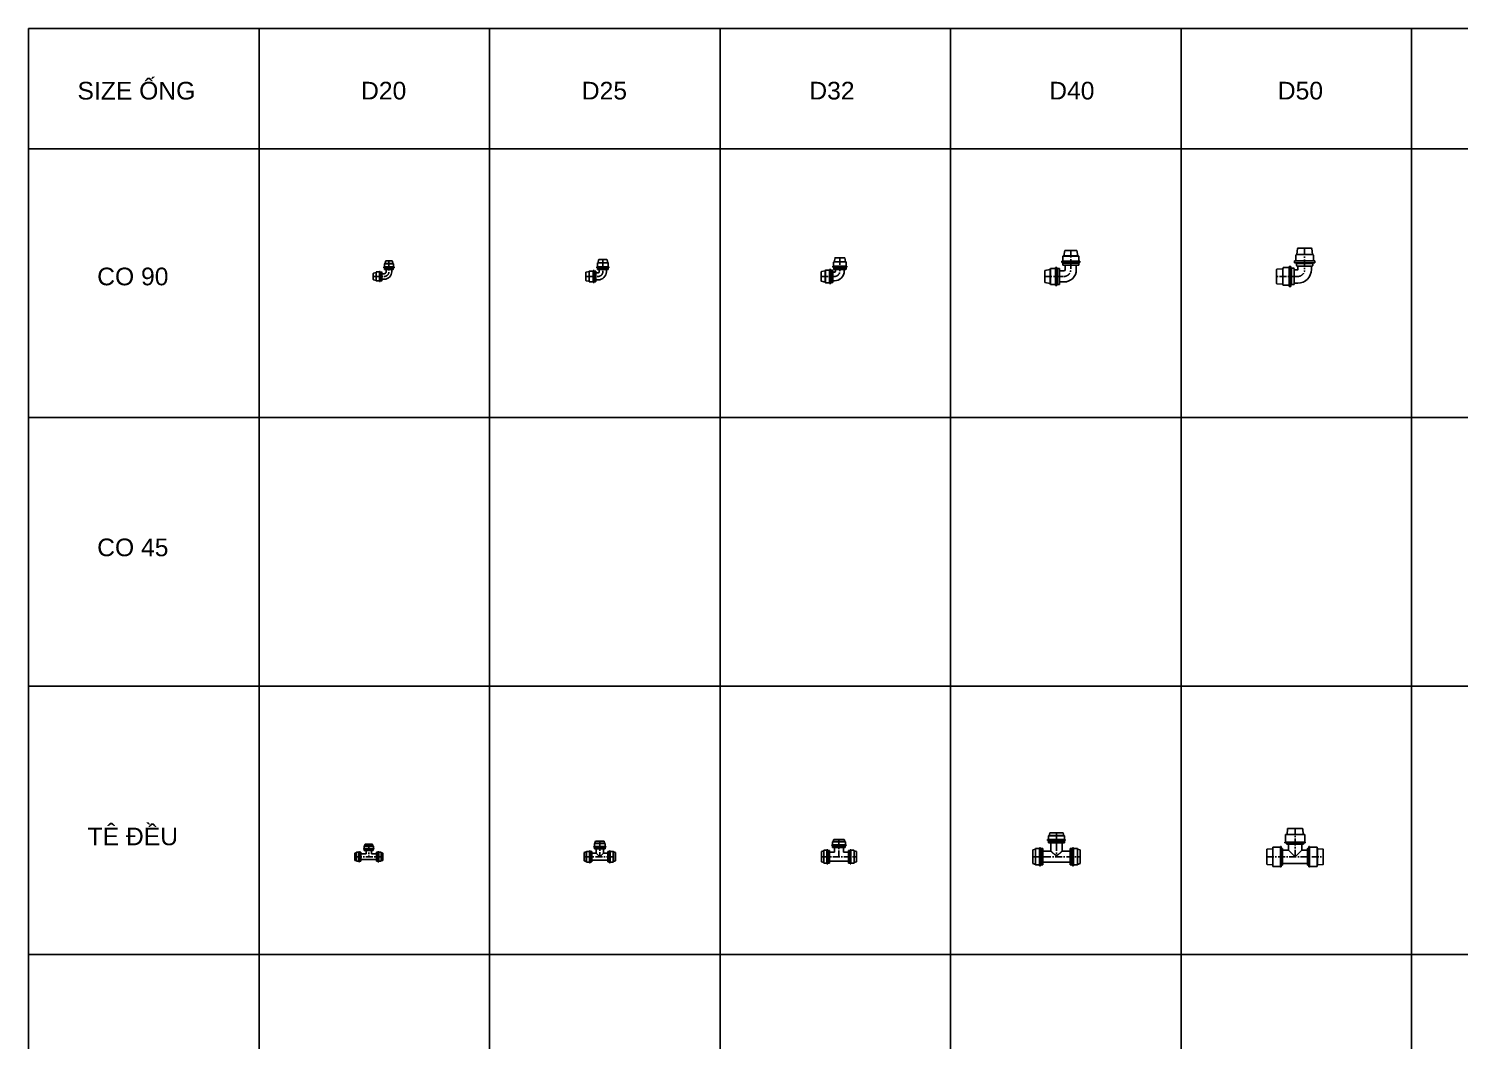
# Model space of a CAD drawing. Header units: millimetres. Extents: x 1218 to 72853, y -34712 to 16286.
# Drawn here: x 20687 to 27168, y -10059 to -5475 of the extents above; entities that cross this region are included whole.
import ezdxf
from ezdxf.enums import TextEntityAlignment as Align

# ---------------------------------------------------------------- set-up
doc = ezdxf.new("R2010")
doc.units = ezdxf.units.MM
doc.linetypes.add('CENTER', pattern=[50.8, 31.75, -6.35, 6.35, -6.35])
doc.styles.get("Standard").update_dxf_attribs({"font": 'arial.ttf'})

# ---------------------------------------------------------------- blocks, each defined once
blk = doc.blocks.new('CO90-D20 HDPE')
at = {"linetype": 'Continuous'}
for p, q in [((-15.3, 69.9), (-17.9, 58.3)), ((14, 70.9), (-14, 70.9)), ((15.3, 69.9), (17.9, 58.3)), ((-70.9, 14), (-70.9, -14)), ((-69.9, 15.3), (-58.3, 17.9)), ((-58.3, 17.9), (-57.8, 19.7)), ((-43.1, 20.2), (-57.2, 20.2)), ((-43.1, 23), (-43.1, -23)), ((-39.2, 23), (-43.1, 23)), ((-39.2, 23), (-39.2, -23)), ((-37.5, 18.2), (-39.2, 18.2)), ((-37.5, 19.8), (-37.5, -19.8)), ((-32.9, 19.8), (-37.5, 19.8)), ((-31.6, 18.6), (-31.6, -18.6)), ((-31.6, 12.5), (-21.5, 12.5)), ((23, 43.1), (-23, 43.1)), ((-23, 39.2), (-23, 43.1)), ((23, 39.2), (-23, 39.2)), ((-20.2, 43.1), (-20.2, 57.2)), ((19.8, 37.5), (-19.8, 37.5)), ((-19.8, 32.9), (-19.8, 37.5)), ((-17.9, 58.3), (-19.7, 57.8)), ((18.6, 31.6), (-18.6, 31.6)), ((-18.2, 37.5), (-18.2, 39.2)), ((-12.5, 31.6), (-12.5, 21.5)), ((12.5, 31.6), (12.5, 21.5)), ((17.9, 58.3), (19.7, 57.8)), ((18.2, 37.5), (18.2, 39.2)), ((19.8, 32.9), (19.8, 37.5)), ((20.2, 43.1), (20.2, 57.2)), ((23, 39.2), (23, 43.1)), ((-69.9, -15.3), (-58.3, -17.9)), ((-58.3, -17.9), (-57.8, -19.7)), ((-43.1, -20.2), (-57.2, -20.2)), ((-39.2, -23), (-43.1, -23)), ((-37.5, -18.2), (-39.2, -18.2)), ((-32.9, -19.8), (-37.5, -19.8)), ((-31.6, -12.5), (-21.5, -12.5))]:
    blk.add_line(p, q, dxfattribs=at)
at = {"color": 8, "linetype": 'CENTER'}
for p, q in [((0, 70.9), (0, 21.5)), ((-70.9, 0), (-21.5, 0))]:
    blk.add_line(p, q, dxfattribs=at)
at = {"color": 8, "linetype": 'Continuous'}
for p, q in [((-58.3, 17.9), (-58.3, -17.9)), ((-57.8, 19.7), (-57.8, -19.7)), ((19.7, 57.8), (-19.7, 57.8)), ((17.9, 58.3), (-17.9, 58.3))]:
    blk.add_line(p, q, dxfattribs=at)
at = {"linetype": 'Continuous'}
for centre, radius, start, end in [((-14, 69.7), 1.25, 90, 169.00963), ((14, 69.7), 1.25, 10.99037, 90), ((-69.7, 14), 1.25, 100.99037, 180), ((-57.2, 19.6), 0.567, 85.28946, 170.95699), ((-32.9, 18.6), 1.25, 0, 90), ((-21.5, 21.5), 9.02, 270, 0), ((-21.5, 21.5), 34, 270, 0), ((-19.6, 57.2), 0.567, 99.04301, 184.71054), ((-18.6, 32.9), 1.25, 180, 270), ((18.6, 32.9), 1.25, 270, 0), ((19.6, 57.2), 0.567, 355.28946, 80.95699), ((-69.7, -14), 1.25, 180, 259.00963), ((-57.2, -19.6), 0.567, 189.04301, 274.71054), ((-32.9, -18.6), 1.25, 270, 0)]:
    blk.add_arc(centre, radius, start, end, dxfattribs=at)
at = {"color": 8, "linetype": 'CENTER'}
blk.add_arc((-21.5, 21.5), 21.5, 270, 0, dxfattribs=at)
at = {"linetype": 'Continuous', "flags": 1}
for p in [(-43.1, 0), (0, 43.1)]:
    blk.add_attdef('AMC', p, '', height=0.5, dxfattribs=at)
blk = doc.blocks.new('CO90-D25 HDPE')
at = {"linetype": 'Continuous'}
for p, q in [((-19.3, 75.9), (-21.9, 62.3)), ((-18, 76.9), (18, 76.9)), ((19.3, 75.9), (21.9, 62.3)), ((-76.9, -18), (-76.9, 18)), ((-75.9, 19.3), (-62.3, 21.9)), ((-62.3, 21.9), (-61.8, 23.7)), ((-43.1, 24.2), (-61.2, 24.2)), ((-43.1, -27), (-43.1, 27)), ((-39.2, 27), (-43.1, 27)), ((-39.2, -27), (-39.2, 27)), ((-37.5, 22.2), (-39.2, 22.2)), ((-37.5, -23.8), (-37.5, 23.8)), ((-32.9, 23.8), (-37.5, 23.8)), ((-31.6, -22.6), (-31.6, 22.6)), ((-31.6, 16), (-21.5, 16)), ((-27, 43.1), (27, 43.1)), ((-27, 39.2), (-27, 43.1)), ((-27, 39.2), (27, 39.2)), ((-24.2, 43.1), (-24.2, 61.2)), ((-23.8, 37.5), (23.8, 37.5)), ((-23.8, 32.9), (-23.8, 37.5)), ((-21.9, 62.3), (-23.7, 61.8)), ((-22.6, 31.6), (22.6, 31.6)), ((-22.2, 37.5), (-22.2, 39.2)), ((-16, 31.6), (-16, 21.5)), ((16, 31.6), (16, 21.5)), ((21.9, 62.3), (23.7, 61.8)), ((22.2, 37.5), (22.2, 39.2)), ((23.8, 32.9), (23.8, 37.5)), ((24.2, 43.1), (24.2, 61.2)), ((27, 39.2), (27, 43.1)), ((-75.9, -19.3), (-62.3, -21.9)), ((-62.3, -21.9), (-61.8, -23.7)), ((-43.1, -24.2), (-61.2, -24.2)), ((-39.2, -27), (-43.1, -27)), ((-37.5, -22.2), (-39.2, -22.2)), ((-32.9, -23.8), (-37.5, -23.8)), ((-31.6, -16), (-21.5, -16))]:
    blk.add_line(p, q, dxfattribs=at)
at = {"color": 8, "linetype": 'CENTER'}
for p, q in [((0, 76.9), (0, 21.5)), ((-76.9, 0), (-21.5, 0))]:
    blk.add_line(p, q, dxfattribs=at)
at = {"color": 8, "linetype": 'Continuous'}
for p, q in [((-62.3, -21.9), (-62.3, 21.9)), ((-61.8, -23.7), (-61.8, 23.7)), ((-23.7, 61.8), (23.7, 61.8)), ((-21.9, 62.3), (21.9, 62.3))]:
    blk.add_line(p, q, dxfattribs=at)
at = {"linetype": 'Continuous'}
for centre, radius, start, end in [((-18, 75.7), 1.25, 90, 169.00963), ((18, 75.7), 1.25, 10.99037, 90), ((-75.7, 18), 1.25, 100.99037, 180), ((-61.2, 23.6), 0.567, 85.28946, 170.95699), ((-32.9, 22.6), 1.25, 0, 90), ((-23.6, 61.2), 0.567, 99.04301, 184.71054), ((-22.6, 32.9), 1.25, 180, 270), ((-21.5, 21.5), 37.5, 270, 0), ((-21.5, 21.5), 5.53, 270, 0), ((22.6, 32.9), 1.25, 270, 0), ((23.6, 61.2), 0.567, 355.28946, 80.95699), ((-75.7, -18), 1.25, 180, 259.00963), ((-61.2, -23.6), 0.567, 189.04301, 274.71054), ((-32.9, -22.6), 1.25, 270, 0)]:
    blk.add_arc(centre, radius, start, end, dxfattribs=at)
at = {"color": 8, "linetype": 'CENTER'}
blk.add_arc((-21.5, 21.5), 21.5, 270, 0, dxfattribs=at)
at = {"linetype": 'Continuous', "flags": 1}
for p in [(-43.1, 0), (0, 43.1)]:
    blk.add_attdef('AMC', p, '', height=0.5, dxfattribs=at)
blk = doc.blocks.new('CO90-D32 HDPE')
at = {"linetype": 'Continuous', "extrusion": (1.24652e-16, 3.73957e-16, -1)}
for p, q in [((-25.5, 66.2), (-27.8, 65.5)), ((-22.1, 83.6), (-25.5, 66.2)), ((-20.5, 84.9), (20.5, 84.9)), ((22.1, 83.6), (25.5, 66.2)), ((25.5, 66.2), (27.8, 65.5)), ((-84.9, -20.5), (-84.9, 20.5)), ((-83.6, 22.1), (-66.2, 25.5)), ((-66.2, 25.5), (-65.5, 27.8)), ((-46.6, 28.4), (-64.7, 28.4)), ((-41.6, 32), (-46.6, 32)), ((-39.4, 25.9), (-41.6, 25.9)), ((-33.6, 27.9), (-39.4, 27.9)), ((-32, 41.6), (-32, 46.6)), ((-32, -26.3), (-32, 26.3)), ((-28.4, 46.6), (-28.4, 64.7)), ((-27.9, 33.6), (-27.9, 39.4)), ((-26.3, 32), (26.3, 32)), ((-25.9, 39.4), (-25.9, 41.6)), ((25.9, 39.4), (25.9, 41.6)), ((27.9, 33.6), (27.9, 39.4)), ((28.4, 46.6), (28.4, 64.7)), ((32, 41.6), (32, 46.6)), ((-83.6, -22.1), (-66.2, -25.5)), ((-66.2, -25.5), (-65.5, -27.8)), ((-46.6, -28.4), (-64.7, -28.4)), ((-41.6, -32), (-46.6, -32)), ((-39.4, -25.9), (-41.6, -25.9)), ((-33.6, -27.9), (-39.4, -27.9))]:
    blk.add_line(p, q, dxfattribs=at)
at = {"color": 8, "linetype": 'Continuous', "extrusion": (1.24652e-16, 3.73957e-16, -1)}
for p, q in [((-27.8, 65.5), (27.8, 65.5)), ((-25.5, 66.2), (25.5, 66.2)), ((-66.2, -25.5), (-66.2, 25.5)), ((-65.5, -27.8), (-65.5, 27.8)), ((-46.6, -32), (-46.6, 32)), ((-41.6, -32), (-41.6, 32)), ((-39.4, -27.9), (-39.4, 27.9)), ((-32, 46.6), (32, 46.6)), ((-32, 41.6), (32, 41.6)), ((-27.9, 39.4), (27.9, 39.4))]:
    blk.add_line(p, q, dxfattribs=at)
at = {"color": 8, "linetype": 'CENTER'}
for p, q in [((0, 84.9), (0, 24.7)), ((-84.9, 0), (-24.7, 0))]:
    blk.add_line(p, q, dxfattribs=at)
at = {"linetype": 'Continuous'}
for p, q in [((-32, 20), (-24.7, 20)), ((-20, 32), (-20, 24.7)), ((20, 32), (20, 24.7)), ((-32, -20), (-24.7, -20))]:
    blk.add_line(p, q, dxfattribs=at)
for centre, radius, start, end in [((-27.7, 64.8), 0.726, 99.04301, 184.71054), ((-20.5, 83.3), 1.6, 90, 169.00963), ((20.5, 83.3), 1.6, 10.99037, 90), ((27.7, 64.8), 0.726, 355.28946, 80.95699), ((-83.3, 20.5), 1.6, 100.99037, 180), ((-64.8, 27.7), 0.726, 85.28946, 170.95699), ((-33.6, 26.3), 1.6, 0, 90), ((-26.3, 33.6), 1.6, 180, 270), ((-24.7, 24.7), 4.71, 270, 0), ((-24.7, 24.7), 44.7, 270, 0), ((26.3, 33.6), 1.6, 270, 0), ((-83.3, -20.5), 1.6, 180, 259.00963), ((-64.8, -27.7), 0.726, 189.04301, 274.71054), ((-33.6, -26.3), 1.6, 270, 0)]:
    blk.add_arc(centre, radius, start, end, dxfattribs=at)
at = {"color": 8, "linetype": 'CENTER'}
blk.add_arc((-24.7, 24.7), 24.7, 270, 0, dxfattribs=at)
at = {"linetype": 'Continuous', "flags": 1}
for p in [(0, 66.2), (-66.2, 0)]:
    blk.add_attdef('AMC', p, '', height=0.5, dxfattribs=at)
blk = doc.blocks.new('CO90-D40 HDPE')
at = {"color": 8, "linetype": 'Continuous'}
for p, q in [((41, 69.1), (-41, 69.1)), ((36.5, 92.4), (-36.5, 92.4)), ((31.8, 93.5), (-31.8, 93.5)), ((-93.5, 31.8), (-93.5, -31.8)), ((-92.4, 36.5), (-92.4, -36.5)), ((-69.1, 41), (-69.1, -41)), ((-62.7, 41), (-62.7, -41)), ((-60, 35.9), (-60, -35.9)), ((41, 62.7), (-41, 62.7)), ((35.9, 60), (-35.9, 60))]:
    blk.add_line(p, q, dxfattribs=at)
at = {"linetype": 'Continuous'}
for p, q in [((-41, 62.7), (-41, 69.1)), ((-31.8, 93.5), (-36.5, 92.4)), ((-36.5, 69.1), (-36.5, 92.4)), ((-27.3, 116.9), (-31.8, 93.5)), ((27.3, 116.9), (-27.3, 116.9)), ((27.3, 116.9), (31.8, 93.5)), ((31.8, 93.5), (36.5, 92.4)), ((36.5, 69.1), (36.5, 92.4)), ((41, 62.7), (41, 69.1)), ((-116.9, 27.3), (-93.5, 31.8)), ((-116.9, 27.3), (-116.9, -27.3)), ((-93.5, 31.8), (-92.4, 36.5)), ((-69.1, 36.5), (-92.4, 36.5)), ((-62.7, 41), (-69.1, 41)), ((-60, 32.4), (-62.7, 32.4)), ((-50.7, 35.9), (-60, 35.9)), ((-50.7, 35.9), (-50.7, -35.9)), ((-50.7, 25), (-30.9, 25)), ((-35.9, 50.7), (-35.9, 60)), ((35.9, 50.7), (-35.9, 50.7)), ((-32.4, 60), (-32.4, 62.7)), ((-25, 50.7), (-25, 30.9)), ((25, 50.7), (25, 30.9)), ((32.4, 60), (32.4, 62.7)), ((35.9, 50.7), (35.9, 60)), ((-116.9, -27.3), (-93.5, -31.8)), ((-93.5, -31.8), (-92.4, -36.5)), ((-69.1, -36.5), (-92.4, -36.5)), ((-62.7, -41), (-69.1, -41)), ((-60, -32.4), (-62.7, -32.4)), ((-50.7, -35.9), (-60, -35.9)), ((-50.7, -25), (-30.9, -25))]:
    blk.add_line(p, q, dxfattribs=at)
at = {"color": 8, "linetype": 'CENTER'}
for p, q in [((0, 116.9), (0, 30.9)), ((-116.9, 0), (-30.9, 0))]:
    blk.add_line(p, q, dxfattribs=at)
blk.add_arc((-30.9, 30.9), 30.9, 270, 0, dxfattribs=at)
at = {"linetype": 'Continuous'}
for radius in [55.9, 5.89]:
    blk.add_arc((-30.9, 30.9), radius, 270, 0, dxfattribs=at)
at = {"linetype": 'Continuous', "flags": 1}
for p in [(0, 69.1), (-69.1, 0)]:
    blk.add_attdef('AMC', p, '', height=0.5, dxfattribs=at)
blk = doc.blocks.new('CO90-D50 HDPE')
at = {"linetype": 'Continuous'}
for p, q in [((-45.7, 70.3), (45.7, 70.3)), ((-45.7, 62.4), (-45.7, 70.3)), ((-40.1, 70.3), (-40.1, 96.3)), ((-35.1, 98.7), (-39.2, 97.6)), ((-32.8, 125.9), (-35.1, 98.7)), ((-35.1, 98.7), (35.1, 98.7)), ((-29.7, 128.1), (29.7, 128.1)), ((32.8, 125.9), (35.1, 98.7)), ((35.1, 98.7), (39.2, 97.6)), ((40.1, 70.3), (40.1, 96.3)), ((45.7, 62.4), (45.7, 70.3)), ((-128.1, -29.7), (-128.1, 29.7)), ((-125.9, 32.8), (-98.7, 35.1)), ((-98.7, 35.1), (-97.6, 39.2)), ((-98.7, -35.1), (-98.7, 35.1)), ((-70.3, 40.1), (-96.3, 40.1)), ((-70.3, -45.7), (-70.3, 45.7)), ((-62.4, 45.7), (-70.3, 45.7)), ((-62.4, -45.7), (-62.4, 45.7)), ((-58.9, 33.7), (-62.4, 33.7)), ((-58.9, -36.9), (-58.9, 36.9)), ((-49.8, 36.9), (-58.9, 36.9)), ((-47.3, -34.4), (-47.3, 34.4)), ((-31.3, 30.3), (-47.3, 30.3)), ((-45.7, 62.4), (45.7, 62.4)), ((-36.9, 58.9), (36.9, 58.9)), ((-36.9, 49.8), (-36.9, 58.9)), ((-34.4, 47.3), (34.4, 47.3)), ((-33.7, 58.9), (-33.7, 62.4)), ((-30.3, 31.3), (-30.3, 47.3)), ((30.3, 31.3), (30.3, 47.3)), ((33.7, 58.9), (33.7, 62.4)), ((36.9, 49.8), (36.9, 58.9)), ((-125.9, -32.8), (-98.7, -35.1)), ((-98.7, -35.1), (-97.6, -39.2)), ((-70.3, -40.1), (-96.3, -40.1)), ((-62.4, -45.7), (-70.3, -45.7)), ((-58.9, -33.7), (-62.4, -33.7)), ((-49.8, -36.9), (-58.9, -36.9)), ((-31.3, -30.3), (-47.3, -30.3))]:
    blk.add_line(p, q, dxfattribs=at)
at = {"color": 8, "linetype": 'CENTER'}
for points in [[(0, 128.1), (0, 31.3)], [(-31.3, 0), (-128.1, 0)]]:
    blk.add_lwpolyline(points, dxfattribs=at)
at = {"linetype": 'Continuous'}
for centre, radius, start, end in [((-38.9, 96.3), 1.25, 103.75356, 180), ((-29.7, 124.8), 3.27, 90, 161.38554), ((29.7, 124.8), 3.27, 18.61446, 90), ((38.9, 96.3), 1.25, 0, 76.24644), ((-124.8, 29.7), 3.27, 108.61446, 180), ((-96.3, 38.9), 1.25, 90, 166.24644), ((-49.8, 34.4), 2.5, 0, 90), ((-34.4, 49.8), 2.5, 180, 270), ((-31.3, 31.3), 0.999, 270, 0), ((-31.3, 31.3), 61.6, 270, 0), ((34.4, 49.8), 2.5, 270, 0), ((-124.8, -29.7), 3.27, 180, 251.38554), ((-96.3, -38.9), 1.25, 193.75356, 270), ((-49.8, -34.4), 2.5, 270, 0)]:
    blk.add_arc(centre, radius, start, end, dxfattribs=at)
at = {"color": 8, "linetype": 'CENTER'}
blk.add_arc((-31.3, 31.3), 31.3, 270, 0, dxfattribs=at)
at = {"linetype": 'Continuous', "flags": 1}
for p in [(0, 70.3), (-70.3, 0)]:
    blk.add_attdef('AMC', p, '', height=0.5, dxfattribs=at)
blk = doc.blocks.new('TE-D50x50 HDPE')
at = {"color": 8, "linetype": 'Continuous'}
for p, q in [((46, 65.9), (-46, 65.9)), ((43.7, 100.3), (-43.7, 100.3)), ((36.5, 101.2), (-36.5, 101.2)), ((-101.2, 36.5), (-101.2, -36.5)), ((-100.3, 43.7), (-100.3, -43.7)), ((-65.9, 46), (-65.9, -46)), ((-62.7, 46), (-62.7, -46)), ((-61.3, 38), (-61.3, -38)), ((46, 62.7), (-46, 62.7)), ((38, 61.3), (-38, 61.3)), ((-30, 30), (0, 0)), ((0, 0), (30, 30)), ((61.3, 38), (61.3, -38)), ((62.7, 46), (62.7, -46)), ((65.9, 46), (65.9, -46)), ((100.3, 43.7), (100.3, -43.7)), ((101.2, 36.5), (101.2, -36.5))]:
    blk.add_line(p, q, dxfattribs=at)
at = {"linetype": 'Continuous'}
for p, q in [((-46, 65.9), (-46, 62.7)), ((-36.5, 101.2), (-43.7, 100.3)), ((-43.7, 100.3), (-43.7, 65.9)), ((-34.4, 126.9), (-36.5, 101.2)), ((33.4, 127.9), (-33.4, 127.9)), ((34.4, 126.9), (36.5, 101.2)), ((36.5, 101.2), (43.7, 100.3)), ((43.7, 100.3), (43.7, 65.9)), ((46, 65.9), (46, 62.7)), ((-127.9, 33.4), (-127.9, -33.4)), ((-126.9, 34.4), (-101.2, 36.5)), ((-101.2, 36.5), (-100.3, 43.7)), ((-100.3, 43.7), (-65.9, 43.7)), ((-65.9, 46), (-62.7, 46)), ((-61.3, 36.8), (-62.7, 36.8)), ((-61.3, 38), (-57.7, 38)), ((-56.7, 37), (-56.7, -37)), ((-56.7, 30), (-30, 30)), ((-38, 61.3), (-38, 57.7)), ((37, 56.7), (-37, 56.7)), ((-36.8, 61.3), (-36.8, 62.7)), ((-30, 56.7), (-30, 30)), ((30, 56.7), (30, 30)), ((30, 30), (56.7, 30)), ((36.8, 61.3), (36.8, 62.7)), ((38, 61.3), (38, 57.7)), ((56.7, 37), (56.7, -37)), ((57.7, 38), (61.3, 38)), ((61.3, 36.8), (62.7, 36.8)), ((62.7, 46), (65.9, 46)), ((65.9, 43.7), (100.3, 43.7)), ((101.2, 36.5), (100.3, 43.7)), ((126.9, 34.4), (101.2, 36.5)), ((127.9, 33.4), (127.9, -33.4)), ((-126.9, -34.4), (-101.2, -36.5)), ((-101.2, -36.5), (-100.3, -43.7)), ((-100.3, -43.7), (-65.9, -43.7)), ((-65.9, -46), (-62.7, -46)), ((-61.3, -36.8), (-62.7, -36.8)), ((-61.3, -38), (-57.7, -38)), ((-56.7, -30), (56.7, -30)), ((57.7, -38), (61.3, -38)), ((61.3, -36.8), (62.7, -36.8)), ((62.7, -46), (65.9, -46)), ((65.9, -43.7), (100.3, -43.7)), ((101.2, -36.5), (100.3, -43.7)), ((126.9, -34.4), (101.2, -36.5))]:
    blk.add_line(p, q, dxfattribs=at)
at = {"color": 8, "linetype": 'CENTER'}
for p, q in [((0, 0), (0, 127.9)), ((-127.9, 0), (127.9, 0))]:
    blk.add_line(p, q, dxfattribs=at)
at = {"linetype": 'Continuous'}
for centre, radius, start, end in [((-33.4, 126.9), 0.996, 90, 180), ((33.4, 126.9), 0.996, 0, 90), ((-126.9, 33.4), 0.996, 90, 180), ((-57.7, 37), 0.999, 0, 90), ((-37, 57.7), 0.999, 180, 270), ((37, 57.7), 0.999, 270, 0), ((57.7, 37), 0.999, 90, 180), ((126.9, 33.4), 0.996, 0, 90), ((-126.9, -33.4), 0.996, 180, 270), ((-57.7, -37), 0.999, 270, 0), ((57.7, -37), 0.999, 180, 270), ((126.9, -33.4), 0.996, 270, 0)]:
    blk.add_arc(centre, radius, start, end, dxfattribs=at)
at = {"linetype": 'Continuous', "flags": 1}
for p in [(0, 65.9), (-65.9, 0), (65.9, 0)]:
    blk.add_attdef('AMC', p, '', height=0.5, dxfattribs=at)
blk = doc.blocks.new('TE-D40x40 HDPE')
at = {"color": 8, "linetype": 'Continuous'}
for p, q in [((40, 78.2), (-40, 78.2)), ((40, 73.1), (-40, 73.1)), ((36.4, 95.5), (-36.4, 95.5)), ((35.9, 70.9), (-35.9, 70.9)), ((33.5, 96.4), (-33.5, 96.4)), ((-95.4, -34.5), (-95.4, 34.5)), ((-94.5, -37.4), (-94.5, 37.4)), ((-77.2, -41), (-77.2, 41)), ((-72.2, -41), (-72.2, 41)), ((-69.9, -36.9), (-69.9, 36.9)), ((69.9, -36.9), (69.9, 36.9)), ((72.2, -41), (72.2, 41)), ((77.2, -41), (77.2, 41)), ((94.7, -36.8), (94.7, 36.8)), ((95.4, -34.5), (95.4, 34.5))]:
    blk.add_line(p, q, dxfattribs=at)
at = {"linetype": 'Continuous'}
for p, q in [((-40, 78.2), (-40, 73.1)), ((-33.5, 96.4), (-36.4, 95.5)), ((-36.4, 95.5), (-36.4, 78.2)), ((-35.9, 70.9), (-35.9, 63.5)), ((-33.9, 73.1), (-33.9, 70.9)), ((-29.7, 108.7), (-33.5, 96.4)), ((29.7, 108.7), (-29.7, 108.7)), ((29.7, 108.7), (33.5, 96.4)), ((33.5, 96.4), (36.4, 95.5)), ((33.9, 73.1), (33.9, 70.9)), ((35.9, 70.9), (35.9, 63.5)), ((36.4, 95.5), (36.4, 78.2)), ((40, 78.2), (40, 73.1)), ((-107.7, 30.7), (-95.4, 34.5)), ((-107.7, -30.7), (-107.7, 30.7)), ((-95.4, 34.5), (-94.5, 37.4)), ((-77.2, 37.4), (-94.5, 37.4)), ((-72.2, 41), (-77.2, 41)), ((-69.9, 34.9), (-72.2, 34.9)), ((-62.5, 36.9), (-69.9, 36.9)), ((-62.5, -36.9), (-62.5, 36.9)), ((-62.5, 25), (-25, 25)), ((35.9, 63.5), (-35.9, 63.5)), ((-25, 63.5), (-25, 25)), ((25, 63.5), (25, 25)), ((25, 25), (62.5, 25)), ((62.5, -36.9), (62.5, 36.9)), ((69.9, 36.9), (62.5, 36.9)), ((72.2, 34.9), (69.9, 34.9)), ((77.2, 41), (72.2, 41)), ((93.9, 37.4), (77.2, 37.4)), ((95.4, 34.5), (94.7, 36.8)), ((107.7, 30.7), (95.4, 34.5)), ((107.7, -30.7), (107.7, 30.7)), ((-107.7, -30.7), (-95.4, -34.5)), ((-95.4, -34.5), (-94.5, -37.4)), ((-77.2, -37.4), (-94.5, -37.4)), ((-72.2, -41), (-77.2, -41)), ((-69.9, -34.9), (-72.2, -34.9)), ((-62.5, -36.9), (-69.9, -36.9)), ((-62.5, -25), (62.5, -25)), ((69.9, -36.9), (62.5, -36.9)), ((72.2, -34.9), (69.9, -34.9)), ((77.2, -41), (72.2, -41)), ((93.9, -37.4), (77.2, -37.4)), ((95.4, -34.5), (94.7, -36.8)), ((107.7, -30.7), (95.4, -34.5))]:
    blk.add_line(p, q, dxfattribs=at)
at = {"color": 8, "linetype": 'CENTER'}
for p, q in [((0, 108.7), (0, 0)), ((-107.7, 0), (107.7, 0))]:
    blk.add_line(p, q, dxfattribs=at)
at = {"linetype": 'Continuous'}
for centre, start, end in [((94, 36.7), 9.04301, 94.71054), ((94, -36.7), 265.28946, 350.95699)]:
    blk.add_arc(centre, 0.726, start, end, dxfattribs=at)
for points, knots in [([(-25, 25), (-24.8, 24.8), (-24.5, 24.5), (-23.7, 23.7), (-23.1, 23.1), (-21.7, 21.8), (-20.9, 21.1), (-19.2, 19.6), (-18.4, 18.8), (-16.6, 17.2), (-15.8, 16.4), (-13.9, 14.8), (-13, 14), (-11.2, 12.5), (-10.2, 11.7), (-8.8, 10.7), (-8.4, 10.3), (-7.4, 9.6), (-6.9, 9.3), (-6, 8.7), (-5.5, 8.4), (-4.5, 7.9), (-4, 7.7), (-2.9, 7.3), (-2.4, 7.1), (-1.2, 6.8), (-0.6, 6.7), (0, 6.7)], [191.928714, 191.928714, 191.928714, 191.928714, 193.160137, 193.160137, 196.416967, 196.416967, 200.258036, 200.258036, 204.099106, 204.099106, 207.940175, 207.940175, 211.781245, 211.781245, 215.622314, 215.622314, 217.542849, 217.542849, 219.463384, 219.463384, 221.383919, 221.383919, 223.304453, 223.304453, 225.224988, 225.224988, 227.145523, 227.145523, 227.145523, 227.145523]), ([(0, 6.7), (0.6, 6.7), (1.2, 6.8), (2.4, 7.1), (2.9, 7.3), (4, 7.7), (4.5, 7.9), (5.5, 8.4), (6, 8.7), (6.9, 9.3), (7.4, 9.6), (8.4, 10.3), (8.8, 10.7), (10.2, 11.7), (11.2, 12.5), (13, 14), (13.9, 14.8), (15.8, 16.4), (16.6, 17.2), (18.4, 18.8), (19.2, 19.6), (20.9, 21.1), (21.7, 21.8), (23, 23.1), (23.7, 23.7), (24.5, 24.5), (24.8, 24.8), (25, 25)], [0, 0, 0, 0, 1.92077, 1.92077, 3.84154, 3.84154, 5.76231, 5.76231, 7.68308, 7.68308, 9.60385, 9.60385, 11.52462, 11.52462, 15.36616, 15.36616, 19.207699, 19.207699, 23.049239, 23.049239, 26.890779, 26.890779, 30.732319, 30.732319, 33.989475, 33.989475, 35.222189, 35.222189, 35.222189, 35.222189])]:
    blk.add_open_spline(points, degree=3, knots=knots, dxfattribs=at)
at = {"linetype": 'Continuous', "flags": 1}
for p in [(0, 78.2), (-77.2, 0), (77.2, 0)]:
    blk.add_attdef('AMC', p, '', height=0.5, dxfattribs=at)
blk = doc.blocks.new('TE-D32x32 HDPE')
at = {"linetype": 'Continuous'}
for p, q in [((-26.8, 68.9), (-29.1, 68.2)), ((-29.1, 68.2), (-29.1, 54.4)), ((-23.8, 78.8), (-26.8, 68.9)), ((23.8, 78.8), (-23.8, 78.8)), ((23.8, 78.8), (26.8, 68.9)), ((26.8, 68.9), (29.1, 68.2)), ((29.1, 68.2), (29.1, 54.4)), ((-78.8, 23.8), (-68.9, 26.8)), ((-78.8, -23.8), (-78.8, 23.8)), ((-68.9, 26.8), (-68.2, 29.1)), ((-54.4, 29.1), (-68.2, 29.1)), ((-50.4, 32), (-54.4, 32)), ((-48.6, 27.1), (-50.4, 27.1)), ((-42.6, 28.7), (-48.6, 28.7)), ((-42.6, 20), (-20, 20)), ((-32, 54.4), (-32, 50.4)), ((-28.7, 48.6), (-28.7, 42.6)), ((-27.1, 50.4), (-27.1, 48.6)), ((-20, 42.6), (-20, 20)), ((20, 42.6), (20, 20)), ((20, 20), (42.6, 20)), ((27.1, 50.4), (27.1, 48.6)), ((28.7, 48.6), (28.7, 42.6)), ((32, 54.4), (32, 50.4)), ((48.6, 28.7), (42.6, 28.7)), ((50.4, 27.1), (48.6, 27.1)), ((54.4, 32), (50.4, 32)), ((67.7, 29.1), (54.4, 29.1)), ((68.9, 26.8), (68.4, 28.6)), ((78.8, 23.8), (68.9, 26.8)), ((78.8, -23.8), (78.8, 23.8)), ((-78.8, -23.8), (-68.9, -26.8)), ((-68.9, -26.8), (-68.2, -29.1)), ((-54.4, -29.1), (-68.2, -29.1)), ((-50.4, -32), (-54.4, -32)), ((-48.6, -27.1), (-50.4, -27.1)), ((-42.6, -28.7), (-48.6, -28.7)), ((-42.6, -20), (42.6, -20)), ((48.6, -28.7), (42.6, -28.7)), ((50.4, -27.1), (48.6, -27.1)), ((54.4, -32), (50.4, -32)), ((67.7, -29.1), (54.4, -29.1)), ((68.9, -26.8), (68.4, -28.6)), ((78.8, -23.8), (68.9, -26.8))]:
    blk.add_line(p, q, dxfattribs=at)
at = {"color": 8, "linetype": 'Continuous'}
for p, q in [((29.1, 68.2), (-29.1, 68.2)), ((26.8, 68.9), (-26.8, 68.9)), ((-68.9, -26.8), (-68.9, 26.8)), ((-68.2, -29.1), (-68.2, 29.1)), ((-54.4, -32), (-54.4, 32)), ((-50.4, -32), (-50.4, 32)), ((-48.6, -28.7), (-48.6, 28.7)), ((-42.6, -28.7), (-42.6, 28.7)), ((32, 54.4), (-32, 54.4)), ((32, 50.4), (-32, 50.4)), ((28.7, 48.6), (-28.7, 48.6)), ((28.7, 42.6), (-28.7, 42.6)), ((42.6, -28.7), (42.6, 28.7)), ((48.6, -28.7), (48.6, 28.7)), ((50.4, -32), (50.4, 32)), ((54.4, -32), (54.4, 32)), ((68.4, -28.6), (68.4, 28.6)), ((68.9, -26.8), (68.9, 26.8))]:
    blk.add_line(p, q, dxfattribs=at)
at = {"color": 8, "linetype": 'CENTER'}
for p, q in [((0, 78.8), (0, 0)), ((-78.8, 0), (78.8, 0))]:
    blk.add_line(p, q, dxfattribs=at)
at = {"linetype": 'Continuous'}
for centre, start, end in [((67.8, 28.5), 9.04301, 94.71054), ((67.8, -28.5), 265.28946, 350.95699)]:
    blk.add_arc(centre, 0.581, start, end, dxfattribs=at)
at = {"linetype": 'Continuous', "flags": 1}
for p in [(-54.4, 0), (0, 54.4), (54.4, 0)]:
    blk.add_attdef('AMC', p, '', height=0.5, dxfattribs=at)
blk = doc.blocks.new('TE-D25x25 HDPE')
at = {"linetype": 'Continuous'}
for p, q in [((-19, 70.9), (-21.9, 61.3)), ((19, 70.9), (-19, 70.9)), ((19, 70.9), (21.9, 61.3)), ((-70.9, 19), (-61.3, 21.9)), ((-70.9, 19), (-70.9, -19)), ((-61.3, 21.9), (-60.6, 24.2)), ((-60.6, 24.2), (-47.1, 24.2)), ((-47.1, 27), (-43.2, 27)), ((-43.2, 22.2), (-41.5, 22.2)), ((-41.5, 23.8), (-35.6, 23.8)), ((-35.6, 16), (-16, 16)), ((-27, 47.1), (-27, 43.2)), ((-21.9, 61.3), (-24.2, 60.6)), ((-24.2, 60.6), (-24.2, 47.1)), ((-23.8, 41.5), (-23.8, 35.6)), ((-22.2, 43.2), (-22.2, 41.5)), ((-16, 35.6), (-16, 16)), ((16, 35.6), (16, 16)), ((16, 16), (35.6, 16)), ((21.9, 61.3), (24.2, 60.6)), ((22.2, 43.2), (22.2, 41.5)), ((23.8, 41.5), (23.8, 35.6)), ((24.2, 60.6), (24.2, 47.1)), ((27, 47.1), (27, 43.2)), ((35.6, 23.8), (41.5, 23.8)), ((41.5, 22.2), (43.2, 22.2)), ((43.2, 27), (47.1, 27)), ((47.1, 24.2), (60.2, 24.2)), ((61.3, 21.9), (60.8, 23.7)), ((70.9, 19), (61.3, 21.9)), ((70.9, 19), (70.9, -19)), ((-70.9, -19), (-61.3, -21.9)), ((-61.3, -21.9), (-60.6, -24.2)), ((-60.6, -24.2), (-47.1, -24.2)), ((-47.1, -27), (-43.2, -27)), ((-43.2, -22.2), (-41.5, -22.2)), ((-41.5, -23.8), (-35.6, -23.8)), ((-35.6, -16), (35.6, -16)), ((35.6, -23.8), (41.5, -23.8)), ((41.5, -22.2), (43.2, -22.2)), ((43.2, -27), (47.1, -27)), ((47.1, -24.2), (60.2, -24.2)), ((61.3, -21.9), (60.8, -23.7)), ((70.9, -19), (61.3, -21.9))]:
    blk.add_line(p, q, dxfattribs=at)
at = {"color": 8, "linetype": 'CENTER'}
for p, q in [((0, 70.9), (0, 0)), ((-70.9, 0), (70.9, 0))]:
    blk.add_line(p, q, dxfattribs=at)
at = {"color": 8, "linetype": 'Continuous'}
for p, q in [((-61.3, 21.9), (-61.3, -21.9)), ((-60.6, 24.2), (-60.6, -24.2)), ((-47.1, 27), (-47.1, -27)), ((-43.2, 27), (-43.2, -27)), ((-41.5, 23.8), (-41.5, -23.8)), ((-35.6, 23.8), (-35.6, -23.8)), ((27, 47.1), (-27, 47.1)), ((27, 43.2), (-27, 43.2)), ((24.2, 60.6), (-24.2, 60.6)), ((23.8, 41.5), (-23.8, 41.5)), ((23.8, 35.6), (-23.8, 35.6)), ((21.9, 61.3), (-21.9, 61.3)), ((-16, 16), (0, 0)), ((0, 0), (16, 16)), ((35.6, 23.8), (35.6, -23.8)), ((41.5, 23.8), (41.5, -23.8)), ((43.2, 27), (43.2, -27)), ((47.1, 27), (47.1, -27)), ((60.8, 23.7), (60.8, -23.7)), ((61.3, 21.9), (61.3, -21.9))]:
    blk.add_line(p, q, dxfattribs=at)
at = {"linetype": 'Continuous'}
for centre, start, end in [((60.2, 23.6), 9.04301, 94.71054), ((60.2, -23.6), 265.28946, 350.95699)]:
    blk.add_arc(centre, 0.567, start, end, dxfattribs=at)
at = {"linetype": 'Continuous', "flags": 1}
for p in [(-47.1, 0), (0, 47.1), (47.1, 0)]:
    blk.add_attdef('AMC', p, '', height=0.5, dxfattribs=at)
blk = doc.blocks.new('TE-D20x20 HDPE')
at = {"linetype": 'Continuous'}
for p, q in [((-63.9, 16.6), (-56.2, 18.9)), ((-63.9, -16.6), (-63.9, 16.6)), ((-56.2, 18.9), (-55.6, 20.7)), ((-44.8, 20.7), (-55.6, 20.7)), ((-41.6, 23), (-44.8, 23)), ((-40.3, 19.2), (-41.6, 19.2)), ((-35.6, 20.5), (-40.3, 20.5)), ((-35.6, 12.5), (-12.5, 12.5)), ((-23, 37.7), (-23, 34.5)), ((-18.9, 49.1), (-20.7, 48.5)), ((-20.7, 48.5), (-20.7, 37.7)), ((-20.5, 33.2), (-20.5, 28.5)), ((-19.2, 34.5), (-19.2, 33.2)), ((-16.6, 56.8), (-18.9, 49.1)), ((16.6, 56.8), (-16.6, 56.8)), ((-12.5, 28.5), (-12.5, 12.5)), ((12.5, 28.5), (12.5, 12.5)), ((12.5, 12.5), (35.6, 12.5)), ((16.6, 56.8), (18.9, 49.1)), ((18.9, 49.1), (20.7, 48.5)), ((19.2, 34.5), (19.2, 33.2)), ((20.5, 33.2), (20.5, 28.5)), ((20.7, 48.5), (20.7, 37.7)), ((23, 37.7), (23, 34.5)), ((40.3, 20.5), (35.6, 20.5)), ((41.6, 19.2), (40.3, 19.2)), ((44.8, 23), (41.6, 23)), ((55.2, 20.7), (44.8, 20.7)), ((56.2, 18.9), (55.7, 20.4)), ((63.9, 16.6), (56.2, 18.9)), ((63.9, -16.6), (63.9, 16.6)), ((-63.9, -16.6), (-56.2, -18.9)), ((-56.2, -18.9), (-55.6, -20.7)), ((-44.8, -20.7), (-55.6, -20.7)), ((-41.6, -23), (-44.8, -23)), ((-40.3, -19.2), (-41.6, -19.2)), ((-35.6, -20.5), (-40.3, -20.5)), ((-35.6, -12.5), (35.6, -12.5)), ((40.3, -20.5), (35.6, -20.5)), ((41.6, -19.2), (40.3, -19.2)), ((44.8, -23), (41.6, -23)), ((55.2, -20.7), (44.8, -20.7)), ((56.2, -18.9), (55.7, -20.4)), ((63.9, -16.6), (56.2, -18.9))]:
    blk.add_line(p, q, dxfattribs=at)
at = {"color": 8, "linetype": 'CENTER'}
for p, q in [((-63.9, 0), (63.9, 0)), ((0, 56.8), (0, 0))]:
    blk.add_line(p, q, dxfattribs=at)
at = {"color": 8, "linetype": 'Continuous'}
for p, q in [((-56.2, -18.9), (-56.2, 18.9)), ((-55.6, -20.7), (-55.6, 20.7)), ((-44.8, -23), (-44.8, 23)), ((-41.6, -23), (-41.6, 23)), ((-40.3, -20.5), (-40.3, 20.5)), ((-35.6, -20.5), (-35.6, 20.5)), ((23, 37.7), (-23, 37.7)), ((23, 34.5), (-23, 34.5)), ((20.7, 48.5), (-20.7, 48.5)), ((20.5, 33.2), (-20.5, 33.2)), ((20.5, 28.5), (-20.5, 28.5)), ((18.9, 49.1), (-18.9, 49.1)), ((35.6, -20.5), (35.6, 20.5)), ((40.3, -20.5), (40.3, 20.5)), ((41.6, -23), (41.6, 23)), ((44.8, -23), (44.8, 23)), ((55.7, -20.4), (55.7, 20.4)), ((56.2, -18.9), (56.2, 18.9))]:
    blk.add_line(p, q, dxfattribs=at)
at = {"linetype": 'Continuous'}
for centre, start, end in [((55.3, 20.3), 9.04301, 94.71054), ((55.3, -20.3), 265.28946, 350.95699)]:
    blk.add_arc(centre, 0.454, start, end, dxfattribs=at)
at = {"linetype": 'Continuous', "flags": 1}
for p in [(-44.8, 0), (0, 37.7), (44.8, 0)]:
    blk.add_attdef('AMC', p, '', height=0.5, dxfattribs=at)

msp = doc.modelspace()

# ---------------------------------------------------------------- linework, layer by layer
at = {"linetype": 'Continuous'}
for p, q in [((20687, -5474.9), (46860, -5474.9)), ((20687, -5474.9), (20687, -14643.9)), ((21731, -5474.9), (21731, -14643.9)), ((22775.1, -5474.9), (22775.1, -14643.9)), ((23819.1, -5474.9), (23819.1, -14643.9)), ((24863.2, -5474.9), (24863.2, -14643.9)), ((25907.3, -5474.9), (25907.3, -14643.9)), ((26951.3, -5474.9), (26951.3, -14643.9)), ((20687, -6020), (46860, -6020)), ((20687, -7236.9), (46860, -7236.9)), ((20687, -8453.8), (46860, -8453.8)), ((20687, -9670.7), (46860, -9670.7))]:
    msp.add_line(p, q, dxfattribs=at)

# ---------------------------------------------------------------- block references
at = {"color": 1}
for name, p in [('CO90-D40 HDPE', (25408, -6597.9)), ('CO90-D50 HDPE', (26467.4, -6597.9)), ('CO90-D20 HDPE', (22319.3, -6597.9)), ('CO90-D25 HDPE', (23288.2, -6597.9)), ('CO90-D32 HDPE', (24362, -6597.9)), ('TE-D40x40 HDPE', (25343.2, -9227.3)), ('TE-D50x50 HDPE', (26424, -9227.3)), ('TE-D20x20 HDPE', (22228, -9227.3)), ('TE-D25x25 HDPE', (23274.5, -9227.3)), ('TE-D32x32 HDPE', (24357.8, -9227.3))]:
    msp.add_blockref(name, p, dxfattribs=at)

# ---------------------------------------------------------------- texts
at = {"color": 2, "ltscale": 500}
msp.add_text('SIZE ỐNG', height=80, rotation=360, dxfattribs=at).set_placement((21175.3, -5756.2), align=Align.MIDDLE_CENTER)
at = {"color": 2, "linetype": 'Continuous', "ltscale": 500}
for s, p in [('D20', (22192.9, -5796)), ('D25', (23192.9, -5796)), ('D32', (24223.5, -5796)), ('D40', (25310.2, -5796)), ('D50', (26345.7, -5796))]:
    msp.add_text(s, height=80, rotation=360, dxfattribs=at).set_placement(p)
at = {"color": 1, "ltscale": 500}
for s, p in [('CO 90', (21159, -6598)), ('CO 45', (21159, -7825.6)), ('TÊ ĐỀU', (21159, -9135.2))]:
    msp.add_text(s, height=80, rotation=360, dxfattribs=at).set_placement(p, align=Align.MIDDLE_CENTER)

doc.saveas('drawing.dxf')
